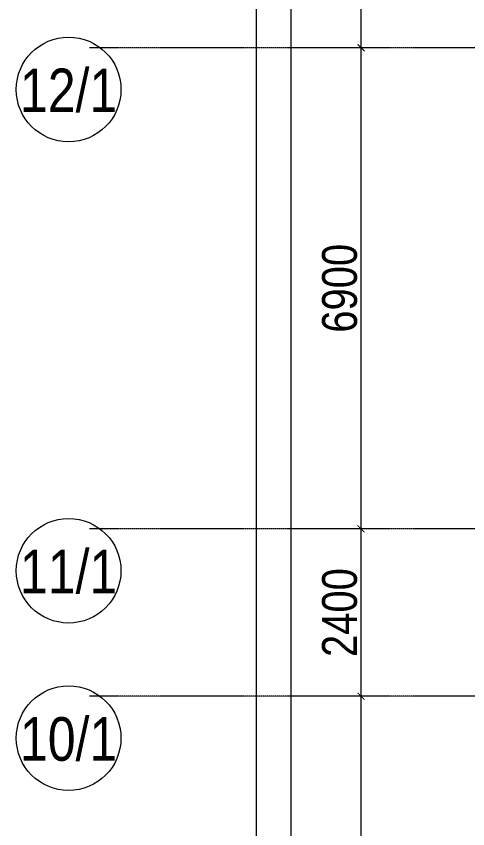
# Model space of a CAD drawing. Header units: millimetres. Extents: x 538266 to 1167394, y 114608 to 637157.
# Drawn here: x 822233 to 828700, y 163413 to 175064 of the extents above; entities that cross this region are included whole.
import ezdxf
from ezdxf.enums import TextEntityAlignment as Align

# ---------------------------------------------------------------- set-up
doc = ezdxf.new("R2010")
doc.units = ezdxf.units.MM
doc.linetypes.add('CENTER2', pattern=[28.575, 19.05, -3.175, 3.175, -3.175])
doc.layers.get('Defpoints').update_dxf_attribs({"color": 140})
doc.layers.add('РД_Оси_100', color=7, linetype='Continuous', lineweight=0, true_color=0x525252)
doc.layers.add('РД_Оси_размер', color=8, linetype='Continuous', lineweight=0)
doc.styles.add('style1', font='ARIALN.TTF')
doc.styles.add('ккк', font='isocpeur.ttf', dxfattribs={"width": 0.85, "oblique": 15})
doc.dimstyles.new('Dim100_ареал', dxfattribs={"dimscale": 100, "dimtxt": 2.5, "dimasz": 1, "dimexe": 1, "dimexo": 1, "dimgap": 0.5, "dimtad": 1, "dimzin": 12, "dimdsep": 46, "dimtxsty": 'style1', "dimblk": 'ARCHTICK', "dimcen": 1, "dimdle": 1, "dimclrd": 256, "dimclre": 256, "dimaunit": 1, "dimadec": 0, "dimazin": 3, "dimtfac": 1, "dimtmove": 1, "dimatfit": 3, "dimldrblk": 'OPEN30', "dimfxl": 4, "dimfxlon": 1, "dimtolj": 1, "dimtzin": 0, "dimlwd": 9, "dimlwe": 9, "dimarcsym": 0})

# ---------------------------------------------------------------- blocks, each defined once
blk = doc.blocks.new('A-iden')
at = {"linetype": 'Continuous', "lineweight": 5}
blk.add_circle((0, -4), 3, dxfattribs=at)
at = {"color": 0, "linetype": 'Continuous', "lineweight": 20, "style": 'ккк', "width": 0.85}
blk.add_attdef('ID', text='', height=8, dxfattribs=at).set_placement((0.314, -3.853), align=Align.MIDDLE_CENTER)
blk = doc.blocks.new('_ArchTick')
at = {"color": 0, "linetype": 'ByBlock', "const_width": 0.15}
blk.add_lwpolyline([(-0.5, -0.5), (0.5, 0.5)], dxfattribs=at)
blk = doc.blocks.new('*D967')
at = {"layer": 'Defpoints', "color": 0, "transparency": 16777216}
for p in [(-3566, 134700), (-1066, 134700), (-1066, 0)]:
    blk.add_point(p, dxfattribs=at)
at = {"layer": 'РД_Оси_размер', "lineweight": 9, "transparency": 16777216}
for p, q in [((-3566, -100), (-3566, 134800)), ((-3166, 134700), (-3666, 134700)), ((-3166, 0), (-3666, 0))]:
    blk.add_line(p, q, dxfattribs=at)
at = {"layer": 'РД_Оси_размер', "lineweight": 9, "transparency": 16777216, "xscale": 100, "yscale": 100, "zscale": 100}
for p, rotation in [((-3566, 134700), 90), ((-3566, 0), 270)]:
    blk.add_blockref('_ArchTick', p, dxfattribs=dict(at, rotation=rotation))
at = {"layer": 'РД_Оси_размер', "color": 0, "transparency": 16777216, "insert": (-3871, 67350), "char_height": 500, "attachment_point": 5, "rotation": 90, "style": 'style1'}
blk.add_mtext('\\A1;134700', dxfattribs=at)
blk = doc.blocks.new('_Open30')
at = {"color": 0, "linetype": 'ByBlock', "lineweight": -2}
for p, q in [((-1, 0.27), (0, 0)), ((0, 0), (-1, -0.27)), ((0, 0), (-1, 0))]:
    blk.add_line(p, q, dxfattribs=at)
blk = doc.blocks.new('*D976')
at = {"layer": 'Defpoints', "color": 0, "transparency": 16777216}
for p in [(-2066, 42900), (-1066, 42900), (-1066, 36000)]:
    blk.add_point(p, dxfattribs=at)
at = {"layer": 'РД_Оси_размер', "lineweight": 9, "transparency": 16777216}
for p, q in [((-2066, 35900), (-2066, 43000)), ((-1666, 42900), (-2166, 42900)), ((-1666, 36000), (-2166, 36000))]:
    blk.add_line(p, q, dxfattribs=at)
at = {"layer": 'РД_Оси_размер', "lineweight": 9, "transparency": 16777216, "xscale": 100, "yscale": 100, "zscale": 100}
for p, rotation in [((-2066, 42900), 90), ((-2066, 36000), 270)]:
    blk.add_blockref('_ArchTick', p, dxfattribs=dict(at, rotation=rotation))
at = {"layer": 'РД_Оси_размер', "color": 0, "transparency": 16777216, "insert": (-2371, 39450), "char_height": 500, "attachment_point": 5, "rotation": 90, "style": 'style1'}
blk.add_mtext('\\A1;6900', dxfattribs=at)
blk = doc.blocks.new('*D977')
at = {"layer": 'Defpoints', "color": 0, "transparency": 16777216}
for p in [(-2066, 45300), (-1066, 45300), (-1066, 42900)]:
    blk.add_point(p, dxfattribs=at)
at = {"layer": 'РД_Оси_размер', "lineweight": 9, "transparency": 16777216}
for p, q in [((-2066, 42800), (-2066, 45400)), ((-1666, 45300), (-2166, 45300)), ((-1666, 42900), (-2166, 42900))]:
    blk.add_line(p, q, dxfattribs=at)
at = {"layer": 'РД_Оси_размер', "lineweight": 9, "transparency": 16777216, "xscale": 100, "yscale": 100, "zscale": 100}
for p, rotation in [((-2066, 45300), 90), ((-2066, 42900), 270)]:
    blk.add_blockref('_ArchTick', p, dxfattribs=dict(at, rotation=rotation))
at = {"layer": 'РД_Оси_размер', "color": 0, "transparency": 16777216, "insert": (-2371, 44100), "char_height": 500, "attachment_point": 5, "rotation": 90, "style": 'style1'}
blk.add_mtext('\\A1;2400', dxfattribs=at)
blk = doc.blocks.new('*D978')
at = {"layer": 'Defpoints', "color": 0, "transparency": 16777216}
for p in [(-2066, 52200), (-1066, 52200), (-1066, 45300)]:
    blk.add_point(p, dxfattribs=at)
at = {"layer": 'РД_Оси_размер', "lineweight": 9, "transparency": 16777216}
for p, q in [((-1666, 52200), (-2166, 52200)), ((-2066, 45200), (-2066, 52300)), ((-1666, 45300), (-2166, 45300))]:
    blk.add_line(p, q, dxfattribs=at)
at = {"layer": 'РД_Оси_размер', "lineweight": 9, "transparency": 16777216, "xscale": 100, "yscale": 100, "zscale": 100}
for p, rotation in [((-2066, 52200), 90), ((-2066, 45300), 270)]:
    blk.add_blockref('_ArchTick', p, dxfattribs=dict(at, rotation=rotation))
at = {"layer": 'РД_Оси_размер', "color": 0, "transparency": 16777216, "insert": (-2371, 48750), "char_height": 500, "attachment_point": 5, "rotation": 90, "style": 'style1'}
blk.add_mtext('\\A1;6900', dxfattribs=at)
blk = doc.blocks.new('*D979')
at = {"layer": 'Defpoints', "color": 0, "transparency": 16777216}
for p in [(-2066, 54600), (-1066, 54600), (-1066, 52200)]:
    blk.add_point(p, dxfattribs=at)
at = {"layer": 'РД_Оси_размер', "lineweight": 9, "transparency": 16777216}
for p, q in [((-2066, 52100), (-2066, 54700)), ((-1666, 54600), (-2166, 54600)), ((-1666, 52200), (-2166, 52200))]:
    blk.add_line(p, q, dxfattribs=at)
at = {"layer": 'РД_Оси_размер', "lineweight": 9, "transparency": 16777216, "xscale": 100, "yscale": 100, "zscale": 100}
for p, rotation in [((-2066, 54600), 90), ((-2066, 52200), 270)]:
    blk.add_blockref('_ArchTick', p, dxfattribs=dict(at, rotation=rotation))
at = {"layer": 'РД_Оси_размер', "color": 0, "transparency": 16777216, "insert": (-2371, 53400), "char_height": 500, "attachment_point": 5, "rotation": 90, "style": 'style1'}
blk.add_mtext('\\A1;2400', dxfattribs=at)
blk = doc.blocks.new('*D894')
at = {"layer": 'Defpoints', "color": 0, "transparency": 16777216}
for p in [(-3066, 63900), (-1066, 63900), (-1066, 13500)]:
    blk.add_point(p, dxfattribs=at)
at = {"layer": 'РД_Оси_размер', "lineweight": 9, "transparency": 16777216}
for p, q in [((-3066, 13400), (-3066, 64000)), ((-2666, 63900), (-3166, 63900)), ((-2666, 13500), (-3166, 13500))]:
    blk.add_line(p, q, dxfattribs=at)
at = {"layer": 'РД_Оси_размер', "lineweight": 9, "transparency": 16777216, "xscale": 100, "yscale": 100, "zscale": 100}
for p, rotation in [((-3066, 63900), 90), ((-3066, 13500), 270)]:
    blk.add_blockref('_ArchTick', p, dxfattribs=dict(at, rotation=rotation))
at = {"layer": 'РД_Оси_размер', "color": 0, "transparency": 16777216, "insert": (-3371, 38700), "char_height": 500, "attachment_point": 5, "rotation": 90, "style": 'style1'}
blk.add_mtext('\\A1;50400', dxfattribs=at)
blk = doc.blocks.new('СОШ_2200_АР_ОСИ_М100_28.05.24')
at = {"layer": 'РД_Оси_100', "color": 251, "linetype": 'CENTER2', "true_color": 0x636466}
for p, q in [((29555, 52200), (-5954.958, 52200)), ((29555, 45300), (-5954.958, 45300)), ((29555, 42900), (-5954.958, 42900))]:
    blk.add_line(p, q, dxfattribs=at)
at = {"layer": 'РД_Оси_100', "color": 251, "true_color": 0x636466}
ref = blk.add_blockref('A-iden', (-6254.958, 52600), dxfattribs=dict(at, xscale=250, yscale=250, zscale=250))
ref.add_attrib('ID', '12/1', dxfattribs={"layer": '0', "linetype": 'Continuous', "height": 625, "style": 'style1'}).set_placement((-6254.958, 51600), align=Align.MIDDLE)
ref = blk.add_blockref('A-iden', (-6254.958, 45700), dxfattribs=dict(at, xscale=250, yscale=250, zscale=250))
ref.add_attrib('ID', '11/1', dxfattribs={"layer": '0', "linetype": 'Continuous', "height": 625, "style": 'style1'}).set_placement((-6254.958, 44700), align=Align.MIDDLE)
ref = blk.add_blockref('A-iden', (-6254.958, 43300), dxfattribs=dict(at, xscale=250, yscale=250, zscale=250))
ref.add_attrib('ID', '10/1', dxfattribs={"layer": '0', "linetype": 'Continuous', "height": 625, "style": 'style1'}).set_placement((-6254.958, 42300), align=Align.MIDDLE)
at = {"layer": 'РД_Оси_размер', "color": 251, "true_color": 0x636466}
for base, p1, p2, picture, middle in [((-3565.603, 134700), (-1065.603, 0), (-1065.603, 134700), '*D967', (-3870.889, 67350)), ((-3065.603, 63900), (-1065.603, 13500), (-1065.603, 63900), '*D894', (-3370.889, 38700)), ((-2065.603, 54600), (-1065.603, 52200), (-1065.603, 54600), '*D979', (-2370.889, 53400)), ((-2065.603, 52200), (-1065.603, 45300), (-1065.603, 52200), '*D978', (-2370.889, 48750)), ((-2065.603, 45300), (-1065.603, 42900), (-1065.603, 45300), '*D977', (-2370.889, 44100)), ((-2065.603, 42900), (-1065.603, 36000), (-1065.603, 42900), '*D976', (-2370.889, 39450))]:
    dim = blk.add_linear_dim(base=base, p1=p1, p2=p2, angle=90, dimstyle='Dim100_ареал', override={"dimtxt": 5}, dxfattribs=at)
    dim.commit()
    dim.dimension.update_dxf_attribs({"geometry": picture, "text_midpoint": middle})

msp = doc.modelspace()

# ---------------------------------------------------------------- block references
at = {"layer": 'РД_Оси_100'}
msp.add_blockref('СОШ_2200_АР_ОСИ_М100_28.05.24', (829238, 122413), dxfattribs=at)

doc.saveas('drawing.dxf')
